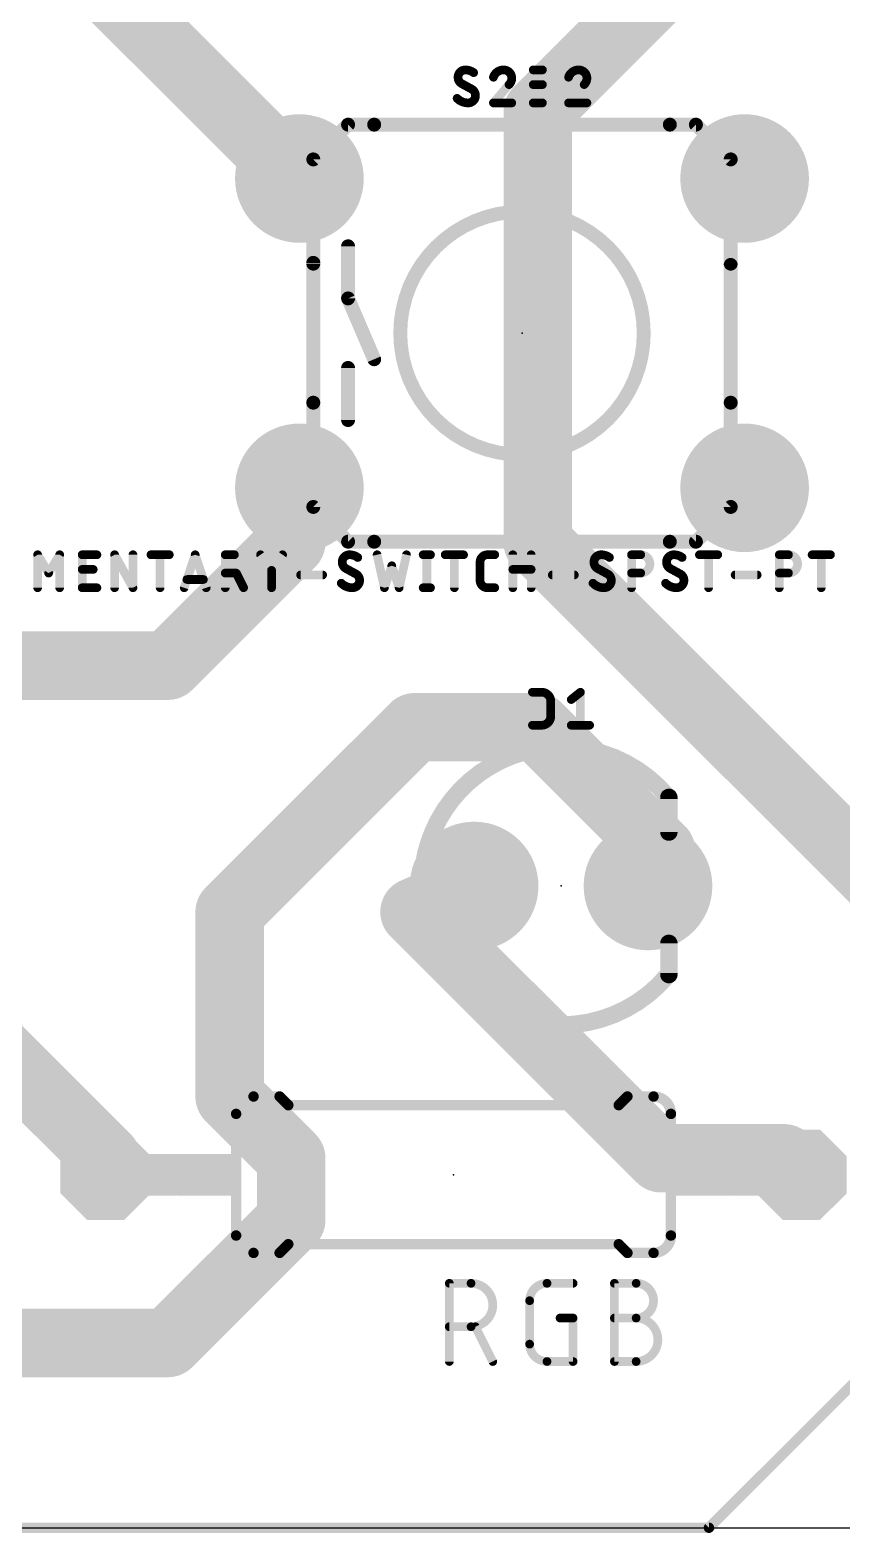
# Model space of a CAD drawing. Extents: x -1 to 132, y 0 to 67.
# Drawn here: x 15.09 to 26.94, y -0.08 to 21.89 of the extents above; entities that cross this region are included whole.
import ezdxf

# ---------------------------------------------------------------- set-up
doc = ezdxf.new("R2010")
doc.units = 0
for name, color, linetype in [('16', 132, 'CONTINUOUS'), ('17', 110, 'CONTINUOUS'), ('20', 31, 'CONTINUOUS'), ('21', 253, 'CONTINUOUS'), ('22', 253, 'CONTINUOUS'), ('23', 53, 'CONTINUOUS'), ('25', 253, 'CONTINUOUS'), ('27', 253, 'CONTINUOUS'), ('51', 253, 'CONTINUOUS')]:
    doc.layers.add(name, color=color, linetype=linetype)

# ---------------------------------------------------------------- blocks, each defined once
blk = doc.blocks.new('ROUNDP')
at = {"const_width": 0.5}
blk.add_lwpolyline([(0, -0.25, 1), (0, 0.25, 1), (0, -0.25)], format="xyb", dxfattribs=at)
blk = doc.blocks.new('RECT')
blk.add_solid([(-0.5, -0.5), (0.5, -0.5), (-0.5, 0.5), (0.5, 0.5)])
blk = doc.blocks.new('OCTAGONP')
at = {"const_width": 0.5}
blk.add_lwpolyline([(-0.25, -0.1036), (-0.25, 0.1036), (-0.1036, 0.25), (0.1036, 0.25), (0.25, 0.1036), (0.25, -0.1036), (0.1036, -0.25), (-0.1036, -0.25), (-0.25, -0.1036), (-0.25, 0.1036)], dxfattribs=at)

msp = doc.modelspace()

# ---------------------------------------------------------------- linework, layer by layer
at = {"layer": '16'}
for points, const_width in [([(22.5, 20.7), (26.1, 24.3)], 1), ([(18.9, 19.8), (16.2, 22.5)], 1), ([(22.5, 14.4), (22.5, 20.7)], 1), ([(18.9, 19.8), (19.0188, 19.7206)], 1), ([(18.9, 14.4), (19.0188, 15.1994)], 1), ([(18.9, 14.4), (17.1, 12.6)], 1), ([(27.9, 9), (22.5, 14.4)], 1), ([(17.1, 12.6), (10.8, 12.6)], 1), ([(18, 9), (20.7, 11.7)], 1), ([(20.7, 11.7), (22.5, 11.7)], 1), ([(22.5, 11.7), (24.3, 9.9)], 1), ([(11.7, 9.9), (16.2, 5.4)], 1), ([(24.3, 9.9), (24.11, 9.38)], 1), ([(20.7, 9), (21.57, 9.38)], 1), ([(18, 6.3), (18, 9)], 1), ([(20.7, 9), (24.3, 5.4)], 1), ([(25, 0), (32, 7)], 0.1524), ([(18.9, 5.4), (18, 6.3)], 1), ([(16.2, 5.4), (16.19, 5.16)], 1), ([(18.9, 4.5), (18.9, 5.4)], 1), ([(24.3, 5.4), (26.1, 5.4)], 1), ([(26.1, 5.4), (26.35, 5.16)], 1), ([(17.1, 2.7), (18.9, 4.5)], 1), ([(13.5, 2.7), (17.1, 2.7)], 1), ([(12, 0), (25, 0)], 0.1524)]:
    msp.add_lwpolyline(points, dxfattribs=dict(at, const_width=const_width))
for points, const_width in [([(22.75, 20.7, 1), (22.25, 20.7)], 0.5), ([(22.3232, 20.8768, 1), (22.6768, 20.5232)], 0.5), ([(19.0389, 20.0079, 1), (18.7611, 19.5921)], 0.5), ([(18.7232, 19.6232, 1), (19.0768, 19.9768)], 0.5), ([(18.8799, 19.5127, 1), (19.1577, 19.9285)], 0.5), ([(19.2661, 15.1627, 1), (18.7715, 15.2361)], 0.5), ([(19.0768, 14.2232, 1), (18.7232, 14.5768)], 0.5), ([(22.6768, 14.5768, 1), (22.3232, 14.2232)], 0.5), ([(18.6527, 14.4367, 1), (19.1473, 14.3633)], 0.5), ([(22.25, 14.4, 1), (22.75, 14.4)], 0.5), ([(16.9232, 12.7768, 1), (17.2768, 12.4232)], 0.5), ([(17.1, 12.35, 1), (17.1, 12.85)], 0.5), ([(20.7, 11.95, 1), (20.7, 11.45)], 0.5), ([(20.8768, 11.5232, 1), (20.5232, 11.8768)], 0.5), ([(22.6768, 11.8768, 1), (22.3232, 11.5232)], 0.5), ([(22.5, 11.45, 1), (22.5, 11.95)], 0.5), ([(24.5348, 9.8142, 1), (24.0652, 9.9858)], 0.5), ([(24.1232, 9.7232, 1), (24.4768, 10.0768)], 0.5), ([(21.6701, 9.1509, 1), (21.4699, 9.6091)], 0.5), ([(23.8752, 9.4658, 1), (24.3448, 9.2942)], 0.5), ([(18.25, 9, 1), (17.75, 9)], 0.5), ([(20.8768, 9.1768, 1), (20.5232, 8.8232)], 0.5), ([(20.5999, 9.2291, 1), (20.8001, 8.7709)], 0.5), ([(17.8232, 9.1768, 1), (18.1768, 8.8232)], 0.5), ([(18.1768, 6.4768, 1), (17.8232, 6.1232)], 0.5), ([(17.75, 6.3, 1), (18.25, 6.3)], 0.5), ([(16.4498, 5.3896, 1), (15.9502, 5.4104)], 0.5), ([(16.0232, 5.2232, 1), (16.3768, 5.5768)], 0.5), ([(19.15, 5.4, 1), (18.65, 5.4)], 0.5), ([(18.7232, 5.2232, 1), (19.0768, 5.5768)], 0.5), ([(24.3, 5.65, 1), (24.3, 5.15)], 0.5), ([(24.1232, 5.2232, 1), (24.4768, 5.5768)], 0.5), ([(26.2731, 5.5803, 1), (25.9269, 5.2197)], 0.5), ([(26.1, 5.15, 1), (26.1, 5.65)], 0.5), ([(26.1769, 4.9797, 1), (26.5231, 5.3403)], 0.5), ([(15.9402, 5.1704, 1), (16.4398, 5.1496)], 0.5), ([(19.0768, 4.3232, 1), (18.7232, 4.6768)], 0.5), ([(18.65, 4.5, 1), (19.15, 4.5)], 0.5), ([(16.9232, 2.8768, 1), (17.2768, 2.5232)], 0.5), ([(17.1, 2.45, 1), (17.1, 2.95)], 0.5), ([(24.9731, 0.0269, 1), (25.0269, -0.0269)], 0.0762), ([(25, -0.0381, 1), (25, 0.0381)], 0.0762)]:
    msp.add_lwpolyline(points, format="xyb", dxfattribs=dict(at, const_width=const_width))
at = {"layer": '20'}
msp.add_line((0, 0), (132, 0), dxfattribs=at)
at = {"layer": '21'}
for points, const_width in [([(24.429, 20.508), (20.111, 20.508)], 0.2032), ([(19.222, 18.488), (19.222, 16.444)], 0.2032), ([(25.318, 18.458), (25.318, 16.444)], 0.2032), ([(20.111, 14.412), (24.429, 14.412)], 0.2032), ([(24.4148, 10.6754), (24.4148, 10.1674)], 0.254), ([(24.4148, 8.0846), (24.4148, 8.5418)], 0.254), ([(18.349, 6.303), (18.73, 6.303)], 0.1524), ([(18.857, 6.176), (18.73, 6.303)], 0.1524), ([(23.683, 6.176), (23.81, 6.303)], 0.1524), ([(24.191, 6.303), (23.81, 6.303)], 0.1524), ([(18.857, 6.176), (23.683, 6.176)], 0.1524), ([(18.095, 6.049), (18.095, 4.271)], 0.1524), ([(24.445, 6.049), (24.445, 4.271)], 0.1524), ([(18.857, 4.144), (18.73, 4.017)], 0.1524), ([(18.857, 4.144), (23.683, 4.144)], 0.1524), ([(23.683, 4.144), (23.81, 4.017)], 0.1524), ([(18.349, 4.017), (18.73, 4.017)], 0.1524), ([(24.191, 4.017), (23.81, 4.017)], 0.1524)]:
    msp.add_lwpolyline(points, dxfattribs=dict(at, const_width=const_width))
for points, const_width in [([(20.111, 20.5588, 1), (20.111, 20.4572)], 0.1016), ([(24.429, 20.4572, 1), (24.429, 20.5588)], 0.1016), ([(22.27, 15.682, 1), (22.27, 19.238, 1), (22.27, 15.682)], 0.2032), ([(19.2728, 18.488, 1), (19.1712, 18.488)], 0.1016), ([(25.3688, 18.458, 1), (25.2672, 18.458)], 0.1016), ([(19.1712, 16.444, 1), (19.2728, 16.444)], 0.1016), ([(25.2672, 16.444, 1), (25.3688, 16.444)], 0.1016), ([(20.111, 14.4628, 1), (20.111, 14.3612)], 0.1016), ([(24.429, 14.3612, 1), (24.429, 14.4628)], 0.1016), ([(22.84, 11.412, 0.277), (21.0471, 10.3362)], 0.254), ([(24.401, 10.6809, 0.2226), (22.84, 11.412)], 0.254), ([(24.4783, 10.6754, 1), (24.3513, 10.6754)], 0.127), ([(24.3513, 10.1674, 1), (24.4783, 10.1674)], 0.127), ([(24.4783, 8.5418, 1), (24.3513, 8.5418)], 0.127), ([(21.0757, 8.3718, 0.2691), (22.84, 7.348)], 0.254), ([(22.84, 7.348, 0.2206), (24.3912, 8.0674)], 0.254), ([(24.3513, 8.0846, 1), (24.4783, 8.0846)], 0.127), ([(18.349, 6.303, 0.4142), (18.095, 6.049)], 0.1524), ([(18.349, 6.3411, 1), (18.349, 6.2649)], 0.0762), ([(18.349, 6.2649, 1), (18.349, 6.3411)], 0.0762), ([(18.7569, 6.3299, 1), (18.7031, 6.2761)], 0.0762), ([(18.73, 6.2649, 1), (18.73, 6.3411)], 0.0762), ([(23.81, 6.3411, 1), (23.81, 6.2649)], 0.0762), ([(23.8369, 6.2761, 1), (23.7831, 6.3299)], 0.0762), ([(24.445, 6.049, 0.4142), (24.191, 6.303)], 0.1524), ([(24.191, 6.3411, 1), (24.191, 6.2649)], 0.0762), ([(24.191, 6.2649, 1), (24.191, 6.3411)], 0.0762), ([(18.857, 6.2141, 1), (18.857, 6.1379)], 0.0762), ([(18.8301, 6.1491, 1), (18.8839, 6.2029)], 0.0762), ([(23.6561, 6.2029, 1), (23.7099, 6.1491)], 0.0762), ([(23.683, 6.1379, 1), (23.683, 6.2141)], 0.0762), ([(18.1331, 6.049, 1), (18.0569, 6.049)], 0.0762), ([(18.0569, 6.049, 1), (18.1331, 6.049)], 0.0762), ([(24.4831, 6.049, 1), (24.4069, 6.049)], 0.0762), ([(24.4069, 6.049, 1), (24.4831, 6.049)], 0.0762), ([(18.095, 4.271, 0.4142), (18.349, 4.017)], 0.1524), ([(18.1331, 4.271, 1), (18.0569, 4.271)], 0.0762), ([(18.0569, 4.271, 1), (18.1331, 4.271)], 0.0762), ([(18.857, 4.1821, 1), (18.857, 4.1059)], 0.0762), ([(18.8839, 4.1171, 1), (18.8301, 4.1709)], 0.0762), ([(23.7099, 4.1709, 1), (23.6561, 4.1171)], 0.0762), ([(23.683, 4.1059, 1), (23.683, 4.1821)], 0.0762), ([(24.191, 4.017, 0.4142), (24.445, 4.271)], 0.1524), ([(24.4831, 4.271, 1), (24.4069, 4.271)], 0.0762), ([(24.4069, 4.271, 1), (24.4831, 4.271)], 0.0762), ([(18.349, 4.0551, 1), (18.349, 3.9789)], 0.0762), ([(18.349, 3.9789, 1), (18.349, 4.0551)], 0.0762), ([(18.7031, 4.0439, 1), (18.7569, 3.9901)], 0.0762), ([(18.73, 3.9789, 1), (18.73, 4.0551)], 0.0762), ([(23.81, 4.0551, 1), (23.81, 3.9789)], 0.0762), ([(23.7831, 3.9901, 1), (23.8369, 4.0439)], 0.0762), ([(24.191, 4.0551, 1), (24.191, 3.9789)], 0.0762), ([(24.191, 3.9789, 1), (24.191, 4.0551)], 0.0762)]:
    msp.add_lwpolyline(points, format="xyb", dxfattribs=dict(at, const_width=const_width))
at = {"layer": '22'}
for points, const_width in [([(22.84, 11.412, 0.277), (21.0471, 10.3362)], 0.254), ([(24.401, 10.6809, 0.2226), (22.84, 11.412)], 0.254), ([(24.4783, 10.6754, 1), (24.3513, 10.6754)], 0.127), ([(24.3513, 10.1674, 1), (24.4783, 10.1674)], 0.127), ([(24.4783, 8.5418, 1), (24.3513, 8.5418)], 0.127), ([(21.0757, 8.3718, 0.2691), (22.84, 7.348)], 0.254), ([(22.84, 7.348, 0.2206), (24.3912, 8.0674)], 0.254), ([(24.3513, 8.0846, 1), (24.4783, 8.0846)], 0.127)]:
    msp.add_lwpolyline(points, format="xyb", dxfattribs=dict(at, const_width=const_width))
at = {"layer": '22', "const_width": 0.254}
for points in [[(24.4148, 10.6754), (24.4148, 10.1674)], [(24.4148, 8.0846), (24.4148, 8.5418)]]:
    msp.add_lwpolyline(points, dxfattribs=at)
at = {"layer": '23'}
for p in [(22.27, 17.46), (22.84, 9.38), (21.27, 5.16)]:
    msp.add_point(p, dxfattribs=at)
at = {"layer": '25'}
for points, const_width in [([(21.4428, 21.3081, 0.4142), (21.3355, 21.2009)], 0.127), ([(21.5634, 21.2679, 0.1623), (21.4428, 21.3081)], 0.127), ([(21.4428, 21.3398, 1), (21.4428, 21.2764)], 0.0635), ([(21.4428, 21.2763, 1), (21.4428, 21.3398)], 0.0635), ([(21.5444, 21.2425, 1), (21.5825, 21.2933)], 0.0635), ([(21.9999, 21.3081, 0.3252), (21.8525, 21.2009)], 0.127), ([(22.1206, 21.1874, 0.4142), (21.9999, 21.3081)], 0.127), ([(21.9999, 21.3398, 1), (21.9999, 21.2763)], 0.0635), ([(21.9999, 21.2764, 1), (21.9999, 21.3398)], 0.0635), ([(22.4658, 21.3081, 1), (22.4023, 21.3081)], 0.0635), ([(22.4341, 21.3398, 1), (22.4341, 21.2764)], 0.0635), ([(22.5681, 21.0936, 1), (22.5681, 21.3081)], 0.127), ([(22.5681, 21.3398, 1), (22.5681, 21.2764)], 0.0635), ([(22.5681, 21.2764, 1), (22.5681, 21.3398)], 0.0635), ([(23.0972, 21.3081, 0.3252), (22.9498, 21.2009)], 0.127), ([(23.2179, 21.1874, 0.4142), (23.0972, 21.3081)], 0.127), ([(23.0972, 21.3398, 1), (23.0972, 21.2763)], 0.0635), ([(23.0972, 21.2764, 1), (23.0972, 21.3398)], 0.0635), ([(21.3355, 21.2009, 0.2656), (21.3892, 21.107)], 0.127), ([(21.3673, 21.2009, 1), (21.3038, 21.2009)], 0.0635), ([(21.3038, 21.2009, 1), (21.3673, 21.2009)], 0.0635), ([(21.4044, 21.1349, 1), (21.374, 21.0791)], 0.0635), ([(21.373, 21.0797, 1), (21.4053, 21.1344)], 0.0635), ([(21.5902, 20.9327, 0.2656), (21.5366, 21.0266)], 0.127), ([(21.5527, 21.0539, 1), (21.5205, 20.9992)], 0.0635), ([(21.8223, 21.2106, 1), (21.8827, 21.1911)], 0.0635), ([(22.0804, 21.0936, 0.2053), (22.1206, 21.1874)], 0.127), ([(22.0585, 21.1166, 1), (22.1023, 21.0706)], 0.0635), ([(22.1046, 21.073, 1), (22.0562, 21.1142)], 0.0635), ([(22.1523, 21.1874, 1), (22.0888, 21.1874)], 0.0635), ([(22.0888, 21.1874, 1), (22.1523, 21.1874)], 0.0635), ([(22.4341, 21.1254, 1), (22.4341, 21.0619)], 0.0635), ([(22.5681, 20.8255, 1), (22.5681, 21.0936)], 0.127), ([(22.5681, 21.1254, 1), (22.5681, 21.0619)], 0.0635), ([(22.5681, 21.1254, 1), (22.5681, 21.0619)], 0.0635), ([(22.5681, 21.0619, 1), (22.5681, 21.1254)], 0.0635), ([(22.9195, 21.2106, 1), (22.98, 21.1911)], 0.0635), ([(23.1776, 21.0936, 0.2053), (23.2179, 21.1874)], 0.127), ([(23.1558, 21.1166, 1), (23.1995, 21.0706)], 0.0635), ([(23.2018, 21.073, 1), (23.1535, 21.1142)], 0.0635), ([(23.2496, 21.1874, 1), (23.1861, 21.1874)], 0.0635), ([(23.1861, 21.1874, 1), (23.2496, 21.1874)], 0.0635), ([(21.3221, 20.8925, 0.2), (21.483, 20.8255)], 0.127), ([(21.3447, 20.9149, 1), (21.2996, 20.8702)], 0.0635), ([(21.483, 20.8255, 0.4142), (21.5902, 20.9327)], 0.127), ([(21.483, 20.8573, 1), (21.483, 20.7938)], 0.0635), ([(21.483, 20.7938, 1), (21.483, 20.8572)], 0.0635), ([(21.5214, 20.9987, 1), (21.5518, 21.0545)], 0.0635), ([(21.622, 20.9327, 1), (21.5585, 20.9327)], 0.0635), ([(21.5585, 20.9327, 1), (21.622, 20.9327)], 0.0635), ([(21.8525, 20.8573, 1), (21.8525, 20.7938)], 0.0635), ([(21.8283, 20.8461, 1), (21.8767, 20.8049)], 0.0635), ([(22.1206, 20.7938, 1), (22.1206, 20.8573)], 0.0635), ([(22.4341, 20.8573, 1), (22.4341, 20.7938)], 0.0635), ([(22.5681, 20.8572, 1), (22.5681, 20.7937)], 0.0635), ([(22.5681, 20.7938, 1), (22.5681, 20.8573)], 0.0635), ([(22.9498, 20.8573, 1), (22.9498, 20.7938)], 0.0635), ([(22.9256, 20.8461, 1), (22.9739, 20.8049)], 0.0635), ([(23.2179, 20.7938, 1), (23.2179, 20.8573)], 0.0635), ([(22.4023, 20.8255, 1), (22.4658, 20.8255)], 0.0635), ([(22.4542, 12.2121, 1), (22.3907, 12.2121)], 0.0635), ([(22.4225, 12.2439, 1), (22.4225, 12.1804)], 0.0635), ([(22.5565, 12.2439, 1), (22.5565, 12.1804)], 0.0635), ([(22.6906, 12.078, 0.4142), (22.5565, 12.2121)], 0.127), ([(22.5565, 12.1804, 1), (22.5565, 12.2439)], 0.0635), ([(22.7223, 12.078, 1), (22.6588, 12.078)], 0.0635), ([(22.6588, 12.078, 1), (22.7223, 12.078)], 0.0635), ([(22.9696, 12.1296, 1), (23.0092, 12.0801)], 0.0635), ([(23.1552, 12.2121, 1), (23.0917, 12.2121)], 0.0635), ([(23.1433, 12.1873, 1), (23.1036, 12.2369)], 0.0635), ([(22.5565, 11.7295, 0.4142), (22.6906, 11.8636)], 0.127), ([(22.7223, 11.8636, 1), (22.6588, 11.8636)], 0.0635), ([(22.6588, 11.8636, 1), (22.7223, 11.8636)], 0.0635), ([(22.3907, 11.7295, 1), (22.4542, 11.7295)], 0.0635), ([(22.4225, 11.7613, 1), (22.4225, 11.6977)], 0.0635), ([(22.5565, 11.7612, 1), (22.5565, 11.6978)], 0.0635), ([(22.5565, 11.6977, 1), (22.5565, 11.7613)], 0.0635), ([(22.9894, 11.7613, 1), (22.9894, 11.6977)], 0.0635), ([(23.0917, 11.7295, 1), (23.1552, 11.7295)], 0.0635), ([(23.2575, 11.6977, 1), (23.2575, 11.7613)], 0.0635), ([(21.2402, 3.5725, 1), (21.1767, 3.5725)], 0.0635), ([(21.2084, 3.6043, 1), (21.2084, 3.5408)], 0.0635), ([(21.5259, 2.9375, 1), (21.5259, 3.5725)], 0.127), ([(21.5259, 3.6043, 1), (21.5259, 3.5408)], 0.0635), ([(21.5259, 3.5408, 1), (21.5259, 3.6043)], 0.0635), ([(22.6353, 3.5725, 0.4142), (22.3813, 3.3185)], 0.127), ([(22.6353, 3.6043, 1), (22.6353, 3.5408)], 0.0635), ([(22.6353, 3.5408, 1), (22.6353, 3.6043)], 0.0635), ([(23.0162, 3.5408, 1), (23.0162, 3.6043)], 0.0635), ([(23.6195, 3.6043, 1), (23.6195, 3.5408)], 0.0635), ([(23.6513, 3.5725, 1), (23.5878, 3.5725)], 0.0635), ([(23.937, 3.0645, 1), (23.937, 3.5725)], 0.127), ([(23.937, 3.6043, 1), (23.937, 3.5408)], 0.0635), ([(23.937, 3.5408, 1), (23.937, 3.6043)], 0.0635), ([(22.413, 3.3185, 1), (22.3495, 3.3185)], 0.0635), ([(22.3495, 3.3185, 1), (22.413, 3.3185)], 0.0635), ([(22.8257, 3.0963, 1), (22.8257, 3.0328)], 0.0635), ([(23.048, 3.0645, 1), (22.9845, 3.0645)], 0.0635), ([(23.0162, 3.0328, 1), (23.0162, 3.0963)], 0.0635), ([(23.6195, 3.0963, 1), (23.6195, 3.0328)], 0.0635), ([(23.937, 2.4295, 1), (23.937, 3.0645)], 0.127), ([(23.937, 3.0963, 1), (23.937, 3.0328)], 0.0635), ([(23.937, 3.0963, 1), (23.937, 3.0328)], 0.0635), ([(23.937, 3.0328, 1), (23.937, 3.0963)], 0.0635), ([(21.2084, 2.9693, 1), (21.2084, 2.9057)], 0.0635), ([(21.5259, 2.9693, 1), (21.5259, 2.9057)], 0.0635), ([(21.5259, 2.9057, 1), (21.5259, 2.9693)], 0.0635), ([(21.6178, 2.9517, 1), (21.561, 2.9233)], 0.0635), ([(22.3813, 2.6835, 0.4142), (22.6353, 2.4295)], 0.127), ([(22.413, 2.6835, 1), (22.3495, 2.6835)], 0.0635), ([(22.3495, 2.6835, 1), (22.413, 2.6835)], 0.0635), ([(21.1767, 2.4295, 1), (21.2402, 2.4295)], 0.0635), ([(21.815, 2.4153, 1), (21.8718, 2.4437)], 0.0635), ([(22.6353, 2.4613, 1), (22.6353, 2.3977)], 0.0635), ([(22.6353, 2.3977, 1), (22.6353, 2.4613)], 0.0635), ([(22.9845, 2.4295, 1), (23.048, 2.4295)], 0.0635), ([(23.0162, 2.3977, 1), (23.0162, 2.4613)], 0.0635), ([(23.6195, 2.4613, 1), (23.6195, 2.3977)], 0.0635), ([(23.5878, 2.4295, 1), (23.6513, 2.4295)], 0.0635), ([(23.937, 2.4613, 1), (23.937, 2.3977)], 0.0635), ([(23.937, 2.3977, 1), (23.937, 2.4613)], 0.0635)]:
    msp.add_lwpolyline(points, format="xyb", dxfattribs=dict(at, const_width=const_width))
at = {"layer": '25', "const_width": 0.127}
for points in [[(22.4341, 20.8255), (22.4341, 21.3081)], [(22.4341, 21.3081), (22.5681, 21.3081)], [(21.5366, 21.0266), (21.3892, 21.107)], [(22.0804, 21.0936), (21.8525, 20.8255)], [(22.4341, 21.0936), (22.5681, 21.0936)], [(23.1776, 21.0936), (22.9498, 20.8255)], [(21.8525, 20.8255), (22.1206, 20.8255)], [(22.5681, 20.8255), (22.4341, 20.8255)], [(22.9498, 20.8255), (23.2179, 20.8255)], [(22.4225, 11.7295), (22.4225, 12.2121)], [(22.4225, 12.2121), (22.5565, 12.2121)], [(22.6906, 12.078), (22.6906, 11.8636)], [(22.9894, 12.1049), (23.1235, 12.2121)], [(23.1235, 12.2121), (23.1235, 11.7295)], [(22.5565, 11.7295), (22.4225, 11.7295)], [(22.9894, 11.7295), (23.2575, 11.7295)], [(21.2084, 2.4295), (21.2084, 3.5725)], [(21.2084, 3.5725), (21.5259, 3.5725)], [(22.6353, 3.5725), (23.0162, 3.5725)], [(23.6195, 2.4295), (23.6195, 3.5725)], [(23.6195, 3.5725), (23.937, 3.5725)], [(22.3813, 2.6835), (22.3813, 3.3185)], [(22.8257, 3.0645), (23.0162, 3.0645)], [(23.0162, 3.0645), (23.0162, 2.4295)], [(23.6195, 3.0645), (23.937, 3.0645)], [(21.5259, 2.9375), (21.2084, 2.9375)], [(21.8434, 2.4295), (21.5894, 2.9375)], [(23.0162, 2.4295), (22.6353, 2.4295)], [(23.937, 2.4295), (23.6195, 2.4295)]]:
    msp.add_lwpolyline(points, dxfattribs=at)
at = {"layer": '27', "const_width": 0.127}
for points in [[(15.1963, 13.7389), (15.1963, 14.2215)], [(15.1963, 14.2215), (15.3572, 13.9534)], [(15.3572, 13.9534), (15.518, 14.2215)], [(15.518, 14.2215), (15.518, 13.7389)], [(15.8469, 13.7389), (15.8469, 14.2215)], [(15.8469, 14.2215), (16.0614, 14.2215)], [(16.3204, 13.7389), (16.3204, 14.2215)], [(16.3204, 14.2215), (16.5885, 13.7389)], [(16.5885, 13.7389), (16.5885, 14.2215)], [(16.8507, 14.2215), (17.1189, 14.2215)], [(16.9848, 13.7389), (16.9848, 14.2215)], [(17.336, 13.7389), (17.4969, 14.2215)], [(17.4969, 14.2215), (17.6577, 13.7389)], [(17.9361, 13.7389), (17.9361, 14.2215)], [(17.9361, 14.2215), (18.0702, 14.2215)], [(18.4516, 14.2215), (18.6124, 13.9936)], [(18.6124, 13.9936), (18.7733, 14.2215)], [(20.1536, 14.2215), (20.2608, 13.7389)], [(20.4753, 13.7389), (20.5826, 14.2215)], [(20.8265, 14.2215), (20.9337, 14.2215)], [(20.8801, 14.2215), (20.8801, 13.7389)], [(21.1484, 14.2215), (21.4165, 14.2215)], [(21.2825, 13.7389), (21.2825, 14.2215)], [(21.7648, 14.2215), (21.8721, 14.2215)], [(22.136, 13.7389), (22.136, 14.2215)], [(22.4041, 14.2215), (22.4041, 13.7389)], [(23.8697, 13.7389), (23.8697, 14.2215)], [(23.8697, 14.2215), (24.0037, 14.2215)], [(24.8608, 14.2215), (25.129, 14.2215)], [(24.9949, 13.7389), (24.9949, 14.2215)], [(26.0276, 13.7389), (26.0276, 14.2215)], [(26.0276, 14.2215), (26.1617, 14.2215)], [(26.5068, 14.2215), (26.7749, 14.2215)], [(26.6408, 13.7389), (26.6408, 14.2215)], [(15.8469, 14.007), (16.0077, 14.007)], [(19.845, 13.94), (19.6975, 14.0204)], [(20.2608, 13.7389), (20.3681, 14.0606)], [(20.3681, 14.0606), (20.4753, 13.7389)], [(21.6576, 13.8461), (21.6576, 14.1143)], [(22.136, 14.007), (22.4041, 14.007)], [(23.5209, 13.94), (23.3734, 14.0204)], [(24.5816, 13.94), (24.4341, 14.0204)], [(17.6175, 13.8596), (17.3762, 13.8596)], [(18.0702, 13.9534), (17.9361, 13.9534)], [(18.2042, 13.7389), (18.097, 13.9534)], [(18.6124, 13.7389), (18.6124, 13.9936)], [(19.0368, 13.9266), (19.3585, 13.9266)], [(22.7126, 13.9266), (23.0344, 13.9266)], [(24.0037, 13.9534), (23.8697, 13.9534)], [(25.3827, 13.9266), (25.7044, 13.9266)], [(26.1617, 13.9534), (26.0276, 13.9534)], [(16.0614, 13.7389), (15.8469, 13.7389)], [(20.8265, 13.7389), (20.9337, 13.7389)], [(21.8721, 13.7389), (21.7648, 13.7389)]]:
    msp.add_lwpolyline(points, dxfattribs=at)
at = {"layer": '27'}
for points, const_width in [([(15.2281, 14.2215, 1), (15.1646, 14.2215)], 0.0635), ([(15.2235, 14.2378, 1), (15.1691, 14.2052)], 0.0635), ([(15.5498, 14.2215, 1), (15.4863, 14.2215)], 0.0635), ([(15.5453, 14.2052, 1), (15.4908, 14.2378)], 0.0635), ([(15.8786, 14.2215, 1), (15.8151, 14.2215)], 0.0635), ([(15.8469, 14.2533, 1), (15.8469, 14.1898)], 0.0635), ([(16.0614, 14.1898, 1), (16.0614, 14.2533)], 0.0635), ([(16.3521, 14.2215, 1), (16.2886, 14.2215)], 0.0635), ([(16.3482, 14.2369, 1), (16.2926, 14.2061)], 0.0635), ([(16.6203, 14.2215, 1), (16.5568, 14.2215)], 0.0635), ([(16.8507, 14.2533, 1), (16.8507, 14.1898)], 0.0635), ([(17.0165, 14.2215, 1), (16.9531, 14.2215)], 0.0635), ([(17.1189, 14.1898, 1), (17.1189, 14.2533)], 0.0635), ([(17.527, 14.2315, 1), (17.4667, 14.2115)], 0.0635), ([(17.527, 14.2115, 1), (17.4667, 14.2315)], 0.0635), ([(17.9361, 14.2533, 1), (17.9361, 14.1898)], 0.0635), ([(17.9679, 14.2215, 1), (17.9044, 14.2215)], 0.0635), ([(18.0702, 14.2533, 1), (18.0702, 14.1898)], 0.0635), ([(18.0702, 13.9534, 1), (18.0702, 14.2215)], 0.127), ([(18.0702, 14.1898, 1), (18.0702, 14.2533)], 0.0635), ([(18.4775, 14.2398, 1), (18.4256, 14.2032)], 0.0635), ([(18.7992, 14.2032, 1), (18.7474, 14.2398)], 0.0635), ([(19.7512, 14.2215, 0.4142), (19.6439, 14.1143)], 0.127), ([(19.8718, 14.1813, 0.1623), (19.7512, 14.2215)], 0.127), ([(19.7512, 14.2532, 1), (19.7512, 14.1898)], 0.0635), ([(19.7512, 14.1897, 1), (19.7512, 14.2532)], 0.0635), ([(20.1846, 14.2284, 1), (20.1226, 14.2146)], 0.0635), ([(20.6135, 14.2146, 1), (20.5516, 14.2284)], 0.0635), ([(20.8265, 14.2533, 1), (20.8265, 14.1898)], 0.0635), ([(20.9119, 14.2215, 1), (20.8484, 14.2215)], 0.0635), ([(20.9337, 14.1898, 1), (20.9337, 14.2533)], 0.0635), ([(21.1484, 14.2533, 1), (21.1484, 14.1898)], 0.0635), ([(21.3142, 14.2215, 1), (21.2507, 14.2215)], 0.0635), ([(21.4165, 14.1898, 1), (21.4165, 14.2533)], 0.0635), ([(21.7648, 14.2215, 0.4142), (21.6576, 14.1143)], 0.127), ([(21.7648, 14.2533, 1), (21.7648, 14.1898)], 0.0635), ([(21.7648, 14.1898, 1), (21.7648, 14.2532)], 0.0635), ([(21.8721, 14.1898, 1), (21.8721, 14.2533)], 0.0635), ([(22.1677, 14.2215, 1), (22.1042, 14.2215)], 0.0635), ([(22.4358, 14.2215, 1), (22.3723, 14.2215)], 0.0635), ([(23.427, 14.2215, 0.4142), (23.3198, 14.1143)], 0.127), ([(23.5477, 14.1813, 0.1623), (23.427, 14.2215)], 0.127), ([(23.427, 14.2532, 1), (23.427, 14.1898)], 0.0635), ([(23.427, 14.1897, 1), (23.427, 14.2532)], 0.0635), ([(23.8697, 14.2533, 1), (23.8697, 14.1898)], 0.0635), ([(23.9014, 14.2215, 1), (23.8379, 14.2215)], 0.0635), ([(24.0037, 14.2533, 1), (24.0037, 14.1898)], 0.0635), ([(24.0037, 13.9534, 1), (24.0037, 14.2215)], 0.127), ([(24.0037, 14.1898, 1), (24.0037, 14.2533)], 0.0635), ([(24.4877, 14.2215, 0.4142), (24.3805, 14.1143)], 0.127), ([(24.6084, 14.1813, 0.1623), (24.4877, 14.2215)], 0.127), ([(24.4877, 14.2532, 1), (24.4877, 14.1898)], 0.0635), ([(24.4877, 14.1897, 1), (24.4877, 14.2532)], 0.0635), ([(24.8608, 14.2533, 1), (24.8608, 14.1898)], 0.0635), ([(25.0266, 14.2215, 1), (24.9631, 14.2215)], 0.0635), ([(25.129, 14.1898, 1), (25.129, 14.2533)], 0.0635), ([(26.0276, 14.2533, 1), (26.0276, 14.1898)], 0.0635), ([(26.0594, 14.2215, 1), (25.9959, 14.2215)], 0.0635), ([(26.1617, 14.2533, 1), (26.1617, 14.1898)], 0.0635), ([(26.1617, 13.9534, 1), (26.1617, 14.2215)], 0.127), ([(26.1617, 14.1898, 1), (26.1617, 14.2533)], 0.0635), ([(26.5068, 14.2533, 1), (26.5068, 14.1898)], 0.0635), ([(26.6726, 14.2215, 1), (26.6091, 14.2215)], 0.0635), ([(26.7749, 14.1898, 1), (26.7749, 14.2533)], 0.0635), ([(15.8469, 14.0388, 1), (15.8469, 13.9753)], 0.0635), ([(16.0077, 13.9753, 1), (16.0077, 14.0388)], 0.0635), ([(19.6439, 14.1143, 0.2656), (19.6975, 14.0204)], 0.127), ([(19.6757, 14.1143, 1), (19.6122, 14.1143)], 0.0635), ([(19.6122, 14.1143, 1), (19.6757, 14.1143)], 0.0635), ([(19.7127, 14.0483, 1), (19.6823, 13.9925)], 0.0635), ([(19.6814, 13.9931, 1), (19.7137, 14.0478)], 0.0635), ([(19.8528, 14.1559, 1), (19.8909, 14.2067)], 0.0635), ([(20.3982, 14.0707, 1), (20.3379, 14.0506)], 0.0635), ([(20.3982, 14.0506, 1), (20.3379, 14.0707)], 0.0635), ([(21.6893, 14.1143, 1), (21.6258, 14.1143)], 0.0635), ([(21.6258, 14.1143, 1), (21.6893, 14.1143)], 0.0635), ([(22.136, 14.0388, 1), (22.136, 13.9753)], 0.0635), ([(22.4041, 13.9753, 1), (22.4041, 14.0388)], 0.0635), ([(23.3515, 14.1143, 1), (23.288, 14.1143)], 0.0635), ([(23.288, 14.1143, 1), (23.3515, 14.1143)], 0.0635), ([(23.3198, 14.1143, 0.2656), (23.3734, 14.0204)], 0.127), ([(23.3886, 14.0483, 1), (23.3582, 13.9925)], 0.0635), ([(23.3573, 13.9931, 1), (23.3895, 14.0478)], 0.0635), ([(23.5286, 14.1559, 1), (23.5667, 14.2067)], 0.0635), ([(24.3805, 14.1143, 0.2656), (24.4341, 14.0204)], 0.127), ([(24.4122, 14.1143, 1), (24.3487, 14.1143)], 0.0635), ([(24.3487, 14.1143, 1), (24.4122, 14.1143)], 0.0635), ([(24.4493, 14.0483, 1), (24.4189, 13.9925)], 0.0635), ([(24.418, 13.9931, 1), (24.4502, 14.0478)], 0.0635), ([(24.5893, 14.1559, 1), (24.6274, 14.2067)], 0.0635), ([(15.33, 13.9697, 1), (15.3844, 13.9371)], 0.0635), ([(15.33, 13.9371, 1), (15.3844, 13.9697)], 0.0635), ([(17.3762, 13.8913, 1), (17.3762, 13.8278)], 0.0635), ([(17.6175, 13.8278, 1), (17.6175, 13.8913)], 0.0635), ([(17.9361, 13.9851, 1), (17.9361, 13.9216)], 0.0635), ([(18.0702, 13.9851, 1), (18.0702, 13.9216)], 0.0635), ([(18.1254, 13.9676, 1), (18.0686, 13.9392)], 0.0635), ([(18.0702, 13.9216, 1), (18.0702, 13.9851)], 0.0635), ([(18.5865, 14.0119, 1), (18.6384, 13.9753)], 0.0635), ([(18.6442, 13.9936, 1), (18.5807, 13.9936)], 0.0635), ([(18.5865, 13.9753, 1), (18.6384, 14.0119)], 0.0635), ([(19.0368, 13.9583, 1), (19.0368, 13.8948)], 0.0635), ([(19.3585, 13.8948, 1), (19.3585, 13.9583)], 0.0635), ([(19.6305, 13.8059, 0.2), (19.7914, 13.7389)], 0.127), ([(19.653, 13.8283, 1), (19.608, 13.7836)], 0.0635), ([(19.7914, 13.7389, 0.4142), (19.8986, 13.8461)], 0.127), ([(19.8986, 13.8461, 0.2656), (19.845, 13.94)], 0.127), ([(19.8611, 13.9673, 1), (19.8289, 13.9126)], 0.0635), ([(19.8298, 13.9121, 1), (19.8602, 13.9679)], 0.0635), ([(19.9304, 13.8461, 1), (19.8669, 13.8461)], 0.0635), ([(19.8669, 13.8461, 1), (19.9304, 13.8461)], 0.0635), ([(21.6576, 13.8461, 0.4142), (21.7648, 13.7389)], 0.127), ([(21.6893, 13.8461, 1), (21.6258, 13.8461)], 0.0635), ([(21.6258, 13.8461, 1), (21.6893, 13.8461)], 0.0635), ([(22.7126, 13.9583, 1), (22.7126, 13.8948)], 0.0635), ([(23.0344, 13.8948, 1), (23.0344, 13.9583)], 0.0635), ([(23.3064, 13.8059, 0.2), (23.4672, 13.7389)], 0.127), ([(23.3289, 13.8283, 1), (23.2838, 13.7836)], 0.0635), ([(23.4672, 13.7389, 0.4142), (23.5745, 13.8461)], 0.127), ([(23.537, 13.9673, 1), (23.5047, 13.9126)], 0.0635), ([(23.5745, 13.8461, 0.2656), (23.5209, 13.94)], 0.127), ([(23.5057, 13.9121, 1), (23.5361, 13.9679)], 0.0635), ([(23.6062, 13.8461, 1), (23.5427, 13.8461)], 0.0635), ([(23.5427, 13.8461, 1), (23.6062, 13.8461)], 0.0635), ([(23.8697, 13.9851, 1), (23.8697, 13.9216)], 0.0635), ([(24.0037, 13.9851, 1), (24.0037, 13.9216)], 0.0635), ([(24.0037, 13.9216, 1), (24.0037, 13.9851)], 0.0635), ([(24.3671, 13.8059, 0.2), (24.5279, 13.7389)], 0.127), ([(24.3896, 13.8283, 1), (24.3445, 13.7836)], 0.0635), ([(24.5279, 13.7389, 0.4142), (24.6352, 13.8461)], 0.127), ([(24.5977, 13.9673, 1), (24.5654, 13.9126)], 0.0635), ([(24.6352, 13.8461, 0.2656), (24.5816, 13.94)], 0.127), ([(24.5664, 13.9121, 1), (24.5968, 13.9679)], 0.0635), ([(24.6669, 13.8461, 1), (24.6034, 13.8461)], 0.0635), ([(24.6034, 13.8461, 1), (24.6669, 13.8461)], 0.0635), ([(25.3827, 13.9583, 1), (25.3827, 13.8948)], 0.0635), ([(25.7044, 13.8948, 1), (25.7044, 13.9583)], 0.0635), ([(26.0276, 13.9851, 1), (26.0276, 13.9216)], 0.0635), ([(26.1617, 13.9851, 1), (26.1617, 13.9216)], 0.0635), ([(26.1617, 13.9216, 1), (26.1617, 13.9851)], 0.0635), ([(15.1646, 13.7389, 1), (15.2281, 13.7389)], 0.0635), ([(15.4863, 13.7389, 1), (15.5498, 13.7389)], 0.0635), ([(15.8151, 13.7389, 1), (15.8786, 13.7389)], 0.0635), ([(15.8469, 13.7707, 1), (15.8469, 13.7072)], 0.0635), ([(16.0614, 13.7072, 1), (16.0614, 13.7707)], 0.0635), ([(16.2886, 13.7389, 1), (16.3521, 13.7389)], 0.0635), ([(16.5568, 13.7389, 1), (16.6203, 13.7389)], 0.0635), ([(16.5608, 13.7235, 1), (16.6163, 13.7543)], 0.0635), ([(16.9531, 13.7389, 1), (17.0165, 13.7389)], 0.0635), ([(17.3059, 13.7489, 1), (17.3661, 13.7289)], 0.0635), ([(17.6276, 13.7289, 1), (17.6878, 13.7489)], 0.0635), ([(17.9044, 13.7389, 1), (17.9679, 13.7389)], 0.0635), ([(18.1758, 13.7247, 1), (18.2326, 13.7531)], 0.0635), ([(18.5807, 13.7389, 1), (18.6442, 13.7389)], 0.0635), ([(19.7914, 13.7707, 1), (19.7914, 13.7072)], 0.0635), ([(19.7914, 13.7072, 1), (19.7914, 13.7706)], 0.0635), ([(20.2307, 13.7489, 1), (20.2909, 13.7289)], 0.0635), ([(20.2298, 13.732, 1), (20.2918, 13.7458)], 0.0635), ([(20.4443, 13.7458, 1), (20.5063, 13.732)], 0.0635), ([(20.4452, 13.7289, 1), (20.5054, 13.7489)], 0.0635), ([(20.8265, 13.7707, 1), (20.8265, 13.7072)], 0.0635), ([(20.8484, 13.7389, 1), (20.9119, 13.7389)], 0.0635), ([(20.9337, 13.7072, 1), (20.9337, 13.7707)], 0.0635), ([(21.2507, 13.7389, 1), (21.3142, 13.7389)], 0.0635), ([(21.7648, 13.7707, 1), (21.7648, 13.7072)], 0.0635), ([(21.7648, 13.7072, 1), (21.7648, 13.7707)], 0.0635), ([(21.8721, 13.7072, 1), (21.8721, 13.7707)], 0.0635), ([(22.1042, 13.7389, 1), (22.1677, 13.7389)], 0.0635), ([(22.3723, 13.7389, 1), (22.4358, 13.7389)], 0.0635), ([(23.4672, 13.7707, 1), (23.4672, 13.7072)], 0.0635), ([(23.4672, 13.7072, 1), (23.4672, 13.7706)], 0.0635), ([(23.8379, 13.7389, 1), (23.9014, 13.7389)], 0.0635), ([(24.5279, 13.7707, 1), (24.5279, 13.7072)], 0.0635), ([(24.5279, 13.7072, 1), (24.5279, 13.7706)], 0.0635), ([(24.9631, 13.7389, 1), (25.0266, 13.7389)], 0.0635), ([(25.9959, 13.7389, 1), (26.0594, 13.7389)], 0.0635), ([(26.6091, 13.7389, 1), (26.6726, 13.7389)], 0.0635)]:
    msp.add_lwpolyline(points, format="xyb", dxfattribs=dict(at, const_width=const_width))
at = {"layer": '51'}
for points, const_width in [([(19.73, 20.508), (19.222, 20)], 0.2032), ([(19.73, 20.508), (20.111, 20.508)], 0.2032), ([(24.81, 20.508), (24.429, 20.508)], 0.2032), ([(25.318, 20), (24.81, 20.508)], 0.2032), ([(19.222, 20), (19.222, 18.476)], 0.2032), ([(25.318, 18.476), (25.318, 20)], 0.2032), ([(19.73, 18.73), (19.73, 17.968)], 0.2032), ([(19.73, 17.968), (20.111, 17.079)], 0.2032), ([(19.73, 16.952), (19.73, 16.19)], 0.2032), ([(19.222, 14.92), (19.222, 16.444)], 0.2032), ([(25.318, 14.92), (25.318, 16.444)], 0.2032), ([(19.73, 14.412), (19.222, 14.92)], 0.2032), ([(24.81, 14.412), (25.318, 14.92)], 0.2032), ([(19.73, 14.412), (20.111, 14.412)], 0.2032), ([(24.81, 14.412), (24.429, 14.412)], 0.2032), ([(24.4148, 8.11), (24.4148, 10.65)], 0.254), ([(16.19, 5.16), (17.206, 5.16)], 0.6096), ([(26.35, 5.16), (25.334, 5.16)], 0.6096)]:
    msp.add_lwpolyline(points, dxfattribs=dict(at, const_width=const_width))
for points, const_width in [([(19.73, 20.5588, 1), (19.73, 20.4572)], 0.1016), ([(19.7659, 20.4721, 1), (19.6941, 20.5439)], 0.1016), ([(20.111, 20.4572, 1), (20.111, 20.5588)], 0.1016), ([(24.429, 20.5588, 1), (24.429, 20.4572)], 0.1016), ([(24.8459, 20.5439, 1), (24.7741, 20.4721)], 0.1016), ([(24.81, 20.4572, 1), (24.81, 20.5588)], 0.1016), ([(19.2728, 20, 1), (19.1712, 20)], 0.1016), ([(19.1861, 20.0359, 1), (19.2579, 19.9641)], 0.1016), ([(25.3688, 20, 1), (25.2672, 20)], 0.1016), ([(25.2821, 19.9641, 1), (25.3539, 20.0359)], 0.1016), ([(19.7808, 18.73, 1), (19.6792, 18.73)], 0.1016), ([(19.1712, 18.476, 1), (19.2728, 18.476)], 0.1016), ([(25.2672, 18.476, 1), (25.3688, 18.476)], 0.1016), ([(19.7767, 17.988, 1), (19.6833, 17.948)], 0.1016), ([(19.6792, 17.968, 1), (19.7808, 17.968)], 0.1016), ([(20.0643, 17.059, 1), (20.1577, 17.099)], 0.1016), ([(19.7808, 16.952, 1), (19.6792, 16.952)], 0.1016), ([(19.2728, 16.444, 1), (19.1712, 16.444)], 0.1016), ([(25.3688, 16.444, 1), (25.2672, 16.444)], 0.1016), ([(19.6792, 16.19, 1), (19.7808, 16.19)], 0.1016), ([(19.2579, 14.9559, 1), (19.1861, 14.8841)], 0.1016), ([(19.1712, 14.92, 1), (19.2728, 14.92)], 0.1016), ([(25.2672, 14.92, 1), (25.3688, 14.92)], 0.1016), ([(25.3539, 14.8841, 1), (25.2821, 14.9559)], 0.1016), ([(19.73, 14.4628, 1), (19.73, 14.3612)], 0.1016), ([(19.6941, 14.3761, 1), (19.7659, 14.4479)], 0.1016), ([(20.111, 14.3612, 1), (20.111, 14.4628)], 0.1016), ([(24.429, 14.4628, 1), (24.429, 14.3612)], 0.1016), ([(24.7741, 14.4479, 1), (24.8459, 14.3761)], 0.1016), ([(24.81, 14.3612, 1), (24.81, 14.4628)], 0.1016), ([(24.4783, 10.65, 1), (24.3513, 10.65)], 0.127), ([(21.0509, 10.3434, 0.1241), (20.808, 9.38)], 0.254), ([(20.808, 9.38, 0.1388), (21.1094, 8.315)], 0.254), ([(24.3513, 8.11, 1), (24.4783, 8.11)], 0.127), ([(16.19, 5.3124, 1), (16.19, 5.0076)], 0.3048), ([(17.206, 5.0076, 1), (17.206, 5.3124)], 0.3048), ([(25.334, 5.3124, 1), (25.334, 5.0076)], 0.3048), ([(26.35, 5.0076, 1), (26.35, 5.3124)], 0.3048)]:
    msp.add_lwpolyline(points, format="xyb", dxfattribs=dict(at, const_width=const_width))

# ---------------------------------------------------------------- block references
at = {"layer": '17', "xscale": 1.8796, "yscale": 1.8796}
for p in [(19.0188, 19.7206), (19.0188, 19.7206), (25.5212, 19.7206), (25.5212, 19.7206), (19.0188, 15.1994), (19.0188, 15.1994), (25.5212, 15.1994), (25.5212, 15.1994), (21.57, 9.38), (21.57, 9.38), (24.11, 9.38), (24.11, 9.38)]:
    msp.add_blockref('ROUNDP', p, dxfattribs=at)
at = {"layer": '17', "xscale": 1.3208, "yscale": 1.3208, "rotation": 180}
for p in [(16.19, 5.16), (16.19, 5.16), (26.35, 5.16), (26.35, 5.16)]:
    msp.add_blockref('OCTAGONP', p, dxfattribs=at)
at = {"layer": '21', "xscale": 0.8636, "yscale": 0.6096, "rotation": 180}
for p in [(17.6632, 5.16), (24.8768, 5.16)]:
    msp.add_blockref('RECT', p, dxfattribs=at)

doc.saveas('drawing.dxf')
